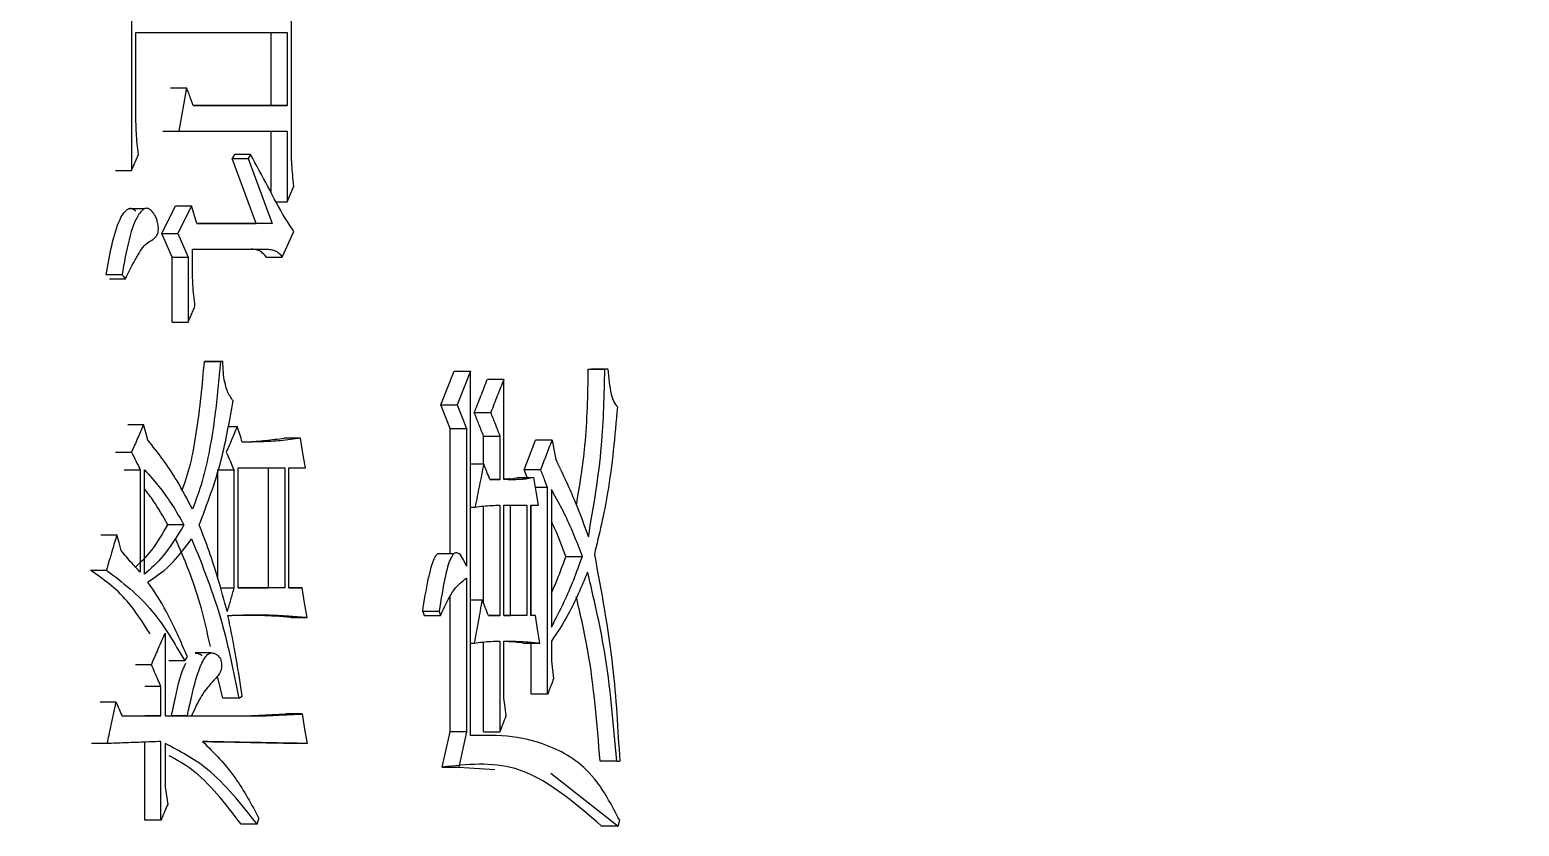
# Model space of a CAD drawing. Header units: millimetres. Extents: x 1890 to 4327, y 775 to 2498.
# Drawn here: x 3076.33 to 3084.5, y 1126.37 to 1130.74 of the extents above; entities that cross this region are included whole.
import ezdxf

# ---------------------------------------------------------------- set-up
doc = ezdxf.new("R2010")
doc.units = ezdxf.units.MM

msp = doc.modelspace()

# ---------------------------------------------------------------- linework, layer by layer
at = {"color": 7, "linetype": 'Continuous', "lineweight": 25}
for p, q in [((3077.7618, 1130.0979), (3077.7618, 1131.688)), ((3076.884, 1131.2553), (3076.884, 1129.968)), ((3076.9078, 1130.7253), (3077.739, 1130.7253)), ((3076.9078, 1130.2709), (3076.9078, 1130.7253)), ((3077.6505, 1130.325), (3077.6505, 1130.7253)), ((3077.739, 1130.7253), (3077.739, 1130.325)), ((3077.0978, 1130.4224), (3077.1856, 1130.4224)), ((3077.1856, 1130.4224), (3077.1435, 1130.1844)), ((3077.739, 1130.325), (3077.223, 1130.325)), ((3077.223, 1130.325), (3077.6505, 1130.325)), ((3077.6505, 1130.325), (3077.739, 1130.325)), ((3077.0557, 1130.1844), (3077.1435, 1130.1844)), ((3077.1435, 1130.1844), (3077.739, 1130.1844)), ((3077.6505, 1129.8467), (3077.6505, 1130.1844)), ((3077.739, 1130.1844), (3077.739, 1129.795)), ((3076.884, 1129.968), (3076.922, 1130.0546)), ((3077.4497, 1130.0546), (3077.4359, 1130.033)), ((3077.538, 1130.0546), (3077.4497, 1130.0546)), ((3077.538, 1130.0546), (3077.5242, 1130.033)), ((3076.7966, 1129.968), (3076.884, 1129.968)), ((3077.4359, 1130.033), (3077.5242, 1130.033)), ((3077.5686, 1129.676), (3077.4359, 1130.033)), ((3077.5242, 1130.033), (3077.657, 1129.676)), ((3077.739, 1129.795), (3077.7754, 1129.8815)), ((3076.9559, 1129.7575), (3076.8678, 1129.7575)), ((3077.051, 1129.6219), (3077.1258, 1129.7733)), ((3077.1258, 1129.7733), (3077.2137, 1129.7733)), ((3077.2137, 1129.7733), (3077.1388, 1129.6219)), ((3077.2417, 1129.676), (3077.2137, 1129.7733)), ((3077.6789, 1129.795), (3077.739, 1129.795)), ((3077.657, 1129.676), (3077.2417, 1129.676)), ((3077.2417, 1129.676), (3077.5686, 1129.676)), ((3077.657, 1129.676), (3077.5686, 1129.676)), ((3077.051, 1129.6219), (3077.1388, 1129.6219)), ((3077.1071, 1129.4921), (3077.051, 1129.6219)), ((3077.1388, 1129.6219), (3077.195, 1129.4921)), ((3077.7117, 1129.4921), (3077.7754, 1129.6327)), ((3077.1071, 1129.4921), (3077.195, 1129.4921)), ((3077.1071, 1129.1351), (3077.1071, 1129.4921)), ((3077.195, 1129.4921), (3077.195, 1129.1351)), ((3077.2183, 1129.5354), (3077.6296, 1129.5354)), ((3077.2183, 1129.438), (3077.2183, 1129.5354)), ((3077.5412, 1129.5354), (3077.6296, 1129.5354)), ((3076.8317, 1129.3947), (3076.7444, 1129.3947)), ((3076.7633, 1129.3731), (3076.8508, 1129.3731)), ((3077.1071, 1129.1351), (3077.195, 1129.1351)), ((3077.2838, 1128.9188), (3077.3718, 1128.9188)), ((3077.3857, 1128.9188), (3077.2976, 1128.9188)), ((3077.3857, 1128.9188), (3077.3718, 1128.9188)), ((3078.5819, 1128.6808), (3078.655, 1128.8647)), ((3078.655, 1128.8647), (3078.7449, 1128.8647)), ((3078.7449, 1128.8647), (3078.6717, 1128.6808)), ((3078.7448, 1126.8634), (3078.7449, 1128.8647)), ((3078.9284, 1128.2698), (3078.9284, 1128.8214)), ((3079.3921, 1128.8755), (3079.483, 1128.8755)), ((3079.4993, 1128.8755), (3079.4085, 1128.8755)), ((3079.4993, 1128.8755), (3079.483, 1128.8755)), ((3078.5819, 1128.6808), (3078.6717, 1128.6808)), ((3078.6335, 1128.551), (3078.5819, 1128.6808)), ((3078.6717, 1128.6808), (3078.7234, 1128.551)), ((3076.8628, 1128.5726), (3076.9504, 1128.5726)), ((3078.7661, 1128.6376), (3078.8561, 1128.6376)), ((3077.413, 1128.5618), (3077.4643, 1128.5618)), ((3077.8116, 1128.4969), (3077.7229, 1128.4969)), ((3078.6335, 1128.551), (3078.7234, 1128.551)), ((3078.6335, 1127.8621), (3078.6335, 1128.551)), ((3078.7234, 1128.551), (3078.7234, 1127.7938)), ((3078.8171, 1128.5077), (3078.9072, 1128.5077)), ((3078.8171, 1128.3563), (3078.8171, 1128.5077)), ((3078.9072, 1128.5077), (3078.9072, 1128.2698)), ((3076.7966, 1128.4212), (3076.884, 1128.4212)), ((3079.0405, 1128.3239), (3079.1031, 1128.4861)), ((3079.1936, 1128.4861), (3079.1031, 1128.4861)), ((3079.1936, 1128.4861), (3079.2144, 1128.3779)), ((3077.4689, 1127.6748), (3077.4689, 1128.3346)), ((3077.4689, 1128.3346), (3077.7254, 1128.3346)), ((3077.6368, 1127.6748), (3077.6368, 1128.3346)), ((3077.7254, 1128.3346), (3077.7254, 1127.6748)), ((3077.7481, 1127.6748), (3077.7481, 1128.3346)), ((3077.7481, 1128.3346), (3077.8388, 1128.3346)), ((3078.7449, 1128.3563), (3078.8177, 1128.3563)), ((3076.9314, 1128.3238), (3076.9314, 1127.7613)), ((3076.9551, 1127.7505), (3076.9551, 1128.3238)), ((3077.3576, 1127.7291), (3077.3576, 1128.3238)), ((3077.4458, 1128.3238), (3077.4458, 1127.6748)), ((3078.9072, 1128.2698), (3078.8518, 1128.2698)), ((3078.8518, 1128.2698), (3078.9072, 1128.2698)), ((3079.0028, 1128.2806), (3079.0931, 1128.2806)), ((3079.0572, 1128.2806), (3079.0405, 1128.3239)), ((3079.1308, 1128.3239), (3079.0405, 1128.3239)), ((3079.1685, 1128.2265), (3079.1021, 1128.2265)), ((3079.1685, 1127.0907), (3079.1685, 1128.2265)), ((3079.1894, 1128.2157), (3079.1894, 1127.4585)), ((3078.7449, 1128.1183), (3078.7706, 1128.1183)), ((3078.8171, 1127.5898), (3078.8171, 1128.1246)), ((3078.9072, 1128.1291), (3078.9072, 1127.5234)), ((3078.9284, 1127.5234), (3078.9284, 1128.1291)), ((3078.9284, 1128.1291), (3079.0552, 1128.1291)), ((3078.9649, 1127.5234), (3078.965, 1128.1291)), ((3079.0552, 1128.1291), (3079.0552, 1127.5234)), ((3079.0763, 1128.1291), (3079.1183, 1128.1291)), ((3079.0763, 1127.5234), (3079.0763, 1128.1291)), ((3079.0781, 1127.5234), (3079.0781, 1128.1291)), ((3076.7158, 1127.9668), (3076.8031, 1127.9668)), ((3078.6543, 1127.8621), (3078.5638, 1127.8621)), ((3079.2689, 1127.8479), (3079.3596, 1127.8479)), ((3076.6586, 1127.7721), (3076.7459, 1127.7721)), ((3077.3728, 1127.6748), (3077.4458, 1127.6748)), ((3077.7254, 1127.6748), (3077.4689, 1127.6748)), ((3077.4689, 1127.6748), (3077.6368, 1127.6748)), ((3077.7254, 1127.6748), (3077.6368, 1127.6748)), ((3077.8207, 1127.6748), (3077.7481, 1127.6748)), ((3077.7481, 1127.6748), (3077.8207, 1127.6748)), ((3078.7234, 1127.7289), (3078.7234, 1126.8851)), ((3078.6335, 1126.8851), (3078.6335, 1127.6298)), ((3078.7449, 1127.6099), (3078.8091, 1127.6099)), ((3077.7591, 1127.5125), (3077.6747, 1127.5189)), ((3077.7591, 1127.5125), (3077.8478, 1127.5125)), ((3078.5723, 1127.545), (3078.4826, 1127.545)), ((3078.4826, 1127.545), (3078.4913, 1127.5234)), ((3078.4913, 1127.5234), (3078.5809, 1127.5234)), ((3078.5723, 1127.545), (3078.5809, 1127.5234)), ((3078.9072, 1127.5234), (3078.8433, 1127.5234)), ((3078.8433, 1127.5234), (3078.9072, 1127.5234)), ((3079.0552, 1127.5234), (3078.9284, 1127.5234)), ((3078.9284, 1127.5234), (3078.9649, 1127.5234)), ((3079.0552, 1127.5234), (3078.9649, 1127.5234)), ((3079.1015, 1127.5234), (3079.0763, 1127.5234)), ((3079.1015, 1127.5234), (3079.0763, 1127.5234)), ((3076.9826, 1127.426), (3076.9806, 1127.426)), ((3077.0683, 1127.426), (3077.0683, 1126.9716)), ((3078.7448, 1127.3719), (3078.7663, 1127.3719)), ((3078.8171, 1126.8851), (3078.8171, 1127.3779)), ((3078.9072, 1127.3827), (3078.9072, 1126.8851)), ((3078.9284, 1127.069), (3078.9284, 1127.3827)), ((3079.0363, 1127.3719), (3079.1266, 1127.3719)), ((3079.0781, 1127.0907), (3079.0781, 1127.3719)), ((3079.1894, 1127.3828), (3079.1894, 1127.2746)), ((3077.1762, 1127.2745), (3077.0884, 1127.2745)), ((3077.3213, 1127.3181), (3077.2327, 1127.3181)), ((3079.1894, 1127.2746), (3079.2019, 1127.1772)), ((3076.9929, 1127.2529), (3076.9053, 1127.2529)), ((3077.3852, 1127.069), (3077.3559, 1127.1905)), ((3077.0448, 1127.1339), (3076.9571, 1127.1339)), ((3077.0448, 1126.9716), (3077.0448, 1127.1339)), ((3076.7984, 1127.0474), (3076.711, 1127.0474)), ((3077.4735, 1127.069), (3077.3852, 1127.069)), ((3077.4735, 1127.069), (3077.4919, 1127.0798)), ((3079.1685, 1127.0907), (3079.0781, 1127.0907)), ((3076.8317, 1126.9716), (3077.0448, 1126.9716)), ((3076.8317, 1126.9716), (3076.9571, 1126.9716)), ((3077.0448, 1126.9716), (3076.9571, 1126.9716)), ((3077.0683, 1126.9716), (3077.1903, 1126.9717)), ((3077.0683, 1126.9717), (3077.1024, 1126.9717)), ((3077.1903, 1126.9717), (3077.1024, 1126.9717)), ((3077.1908, 1126.9717), (3077.5046, 1126.9717)), ((3077.2136, 1126.9717), (3077.593, 1126.9717)), ((3077.5046, 1126.9717), (3077.593, 1126.9717)), ((3077.8206, 1126.9825), (3077.732, 1126.9825)), ((3078.5905, 1126.6904), (3078.6335, 1126.8851)), ((3078.7234, 1126.8851), (3078.6335, 1126.8851)), ((3078.7234, 1126.8851), (3078.6803, 1126.6904)), ((3076.7506, 1126.8202), (3076.6634, 1126.8202)), ((3076.9571, 1126.3983), (3076.9571, 1126.8278)), ((3077.0448, 1126.3983), (3077.0448, 1126.831)), ((3077.0683, 1126.8201), (3077.0683, 1126.5822)), ((3077.8478, 1126.8202), (3077.7591, 1126.8202)), ((3079.5483, 1126.7229), (3079.4573, 1126.7229)), ((3079.5483, 1126.7229), (3079.5646, 1126.7229)), ((3078.5905, 1126.6904), (3078.6803, 1126.6904)), ((3078.6803, 1126.6904), (3078.8785, 1126.6772)), ((3079.1871, 1126.6565), (3079.5564, 1126.3659)), ((3077.0683, 1126.5822), (3077.0824, 1126.4849)), ((3077.0448, 1126.3983), (3076.9571, 1126.3983)), ((3077.5746, 1126.3766), (3077.4863, 1126.3766)), ((3077.5746, 1126.3766), (3077.5838, 1126.4091)), ((3079.5564, 1126.3659), (3079.4655, 1126.3659)), ((3079.5564, 1126.3659), (3079.5646, 1126.3984))]:
    msp.add_line(p, q, dxfattribs=at)
at = {"color": 7, "linetype": 'Continuous', "lineweight": 25, "flags": 128}
for points in [[(3077.6232, 1129.4921), (3077.6456, 1129.4921), (3077.6679, 1129.4921), (3077.7117, 1129.4921)], [(3078.8383, 1128.8214), (3078.8834, 1128.8214), (3078.9284, 1128.8214)], [(3076.974, 1128.4861), (3076.9622, 1128.5293), (3076.9504, 1128.5726)], [(3077.8388, 1128.3346), (3077.8252, 1128.4158), (3077.8116, 1128.4969)], [(3076.8439, 1128.3238), (3076.8877, 1128.3238), (3076.9314, 1128.3238)], [(3077.3576, 1128.3238), (3077.4017, 1128.3238), (3077.4458, 1128.3238)], [(3079.1183, 1128.1291), (3079.1057, 1128.2049), (3079.0931, 1128.2806)], [(3077.1716, 1128.021), (3077.1486, 1128.021), (3077.1255, 1128.021), (3077.0837, 1128.021)], [(3076.827, 1127.8803), (3076.815, 1127.9236), (3076.8031, 1127.9668)], [(3077.8478, 1127.5125), (3077.8342, 1127.5937), (3077.8207, 1127.6748)], [(3079.1266, 1127.3719), (3079.1141, 1127.4477), (3079.1015, 1127.5234)], [(3077.1762, 1127.2745), (3077.1798, 1127.28), (3077.185, 1127.2881), (3077.1903, 1127.2962)], [(3078.9411, 1126.9717), (3078.9348, 1127.0204), (3078.9284, 1127.069)], [(3077.8206, 1126.9825), (3077.8285, 1126.9355), (3077.8364, 1126.8885), (3077.8478, 1126.8202)], [(3078.8171, 1126.8851), (3078.8398, 1126.8851), (3078.8626, 1126.8851), (3078.9072, 1126.8851)]]:
    msp.add_lwpolyline(points, dxfattribs=at)
at = {"color": 7, "linetype": 'Continuous', "lineweight": 25}
for points, knots in [([(3009.4559, 1127.4815), (3012.0163, 1127.5064), (3015.5967, 1127.5412), (3020.8659, 1127.8199), (3025.3303, 1128.1552), (3030.6464, 1128.7209), (3036.2154, 1129.4942), (3042.0288, 1130.5042), (3048.0001, 1131.7603), (3054.0761, 1133.2709), (3060.214, 1135.0416), (3066.3793, 1137.0758), (3072.5428, 1139.3753), (3078.6797, 1141.9405), (3084.7678, 1144.7709), (3090.7873, 1147.8647), (3096.7201, 1151.2193), (3102.5492, 1154.8315), (3108.2589, 1158.697), (3113.8345, 1162.8111), (3119.2618, 1167.1684), (3124.5274, 1171.7626), (3129.6188, 1176.5871), (3134.5237, 1181.6348), (3139.2305, 1186.8977), (3143.7283, 1192.3677), (3148.0065, 1198.0359), (3152.0552, 1203.8931), (3155.8649, 1209.9298), (3159.4265, 1216.1356), (3162.7318, 1222.5003), (3165.7726, 1229.0128), (3168.5417, 1235.662), (3171.0321, 1242.4364), (3173.2376, 1249.3241), (3175.1522, 1256.3129), (3176.7708, 1263.3905), (3178.0886, 1270.5442), (3179.1015, 1277.7612), (3179.8059, 1285.0284), (3180.1988, 1292.3326), (3180.2777, 1299.6604), (3180.0407, 1306.9985), (3179.4865, 1314.3332), (3178.6143, 1321.6509), (3177.424, 1328.9379), (3175.9159, 1336.1805), (3174.0909, 1343.3651), (3171.9504, 1350.4779), (3169.4966, 1357.5054), (3166.7317, 1364.434), (3163.659, 1371.2503), (3160.2819, 1377.941), (3156.6043, 1384.4929), (3152.6306, 1390.8929), (3148.3657, 1397.1282), (3143.8145, 1403.1863), (3138.9826, 1409.0546), (3133.8754, 1414.721), (3128.4988, 1420.1736), (3123.0521, 1425.2212), (3117.5787, 1429.8734), (3112.1205, 1434.1429), (3106.4956, 1438.1852), (3100.7141, 1441.9936), (3094.7867, 1445.5618), (3088.7242, 1448.8837), (3082.5384, 1451.954), (3076.2418, 1454.7675), (3069.8481, 1457.3194), (3063.373, 1459.6055), (3056.8353, 1461.6218), (3050.2603, 1463.3643), (3043.6875, 1464.8292), (3037.1937, 1466.0107), (3030.9042, 1466.9078), (3025.3805, 1467.4912), (3020.4976, 1467.8588), (3015.6735, 1468.0986), (3009.6992, 1468.2157), (3004.1824, 1468.1053), (2998.9131, 1467.8336), (2994.4487, 1467.4961), (2989.1327, 1466.9312), (2983.5636, 1466.1577), (2977.7502, 1465.1477), (2971.779, 1463.8916), (2965.7029, 1462.381), (2959.565, 1460.6103), (2953.3998, 1458.5761), (2947.2362, 1456.2766), (2941.0994, 1453.7114), (2935.0113, 1450.881), (2928.9917, 1447.7872), (2923.059, 1444.4326), (2917.2299, 1440.8204), (2911.5201, 1436.9549), (2905.9446, 1432.8408), (2900.5173, 1428.4835), (2895.2516, 1423.8893), (2890.1603, 1419.0648), (2885.2554, 1414.0171), (2880.5485, 1408.7542), (2876.0507, 1403.2842), (2871.7725, 1397.616), (2867.7238, 1391.7587), (2863.9142, 1385.7221), (2860.3524, 1379.5163), (2857.0477, 1373.1515), (2854.0049, 1366.6395), (2851.243, 1359.9881), (2848.9059, 1353.706), (2847.6274, 1349.6009), (2847.0642, 1347.7924)], [0, 0, 0, 0, 0.0102074, 0.014274, 0.021037, 0.0280561, 0.0355867, 0.0434511, 0.0515783, 0.0599113, 0.0684099, 0.0770439, 0.085791, 0.0946336, 0.1035582, 0.112554, 0.1216124, 0.1307262, 0.1398897, 0.1490979, 0.1583469, 0.1676331, 0.1769537, 0.1863062, 0.1956884, 0.2050985, 0.2145348, 0.2239961, 0.233481, 0.2429885, 0.2525178, 0.262068, 0.2716385, 0.2812287, 0.2908382, 0.3004664, 0.3101132, 0.3197782, 0.3294613, 0.3391624, 0.3488814, 0.3586183, 0.3683733, 0.3781464, 0.387938, 0.3977483, 0.4075776, 0.4174265, 0.4272956, 0.4371854, 0.4470968, 0.4570307, 0.4669882, 0.4769704, 0.486979, 0.4970156, 0.5070822, 0.5171812, 0.5273154, 0.5374882, 0.5477037, 0.5569145, 0.5661226, 0.5753266, 0.5845258, 0.5937191, 0.6029052, 0.6120821, 0.6212471, 0.6303962, 0.6395236, 0.6486197, 0.6576679, 0.6666375, 0.6754633, 0.6839789, 0.6919633, 0.6976055, 0.7035012, 0.7112199, 0.7214273, 0.7254939, 0.7322569, 0.739276, 0.7468066, 0.754671, 0.7627982, 0.7711312, 0.7796298, 0.7882638, 0.7970109, 0.8058535, 0.8147781, 0.8237739, 0.8328323, 0.8419461, 0.8511096, 0.8603178, 0.8695668, 0.878853, 0.8881736, 0.8975261, 0.9069083, 0.9163184, 0.9257547, 0.935216, 0.9447009, 0.9542084, 0.9637377, 0.9732879, 0.9828584, 0.9924486, 1, 1, 1, 1]), ([(3077.223, 1130.325), (3077.218, 1130.338), (3077.2093, 1130.3607), (3077.1969, 1130.3932), (3077.1894, 1130.4126), (3077.1856, 1130.4224)], [0, 0, 0, 0, 0.400149, 0.700074, 1, 1, 1, 1]), ([(3076.922, 1130.0546), (3076.9173, 1130.0943), (3076.9088, 1130.1655), (3076.9081, 1130.2386), (3076.9078, 1130.2709)], [0, 0, 0, 0, 0.558835, 1, 1, 1, 1]), ([(3077.7754, 1129.6327), (3077.7594, 1129.6568), (3077.7094, 1129.7319), (3077.633, 1129.8799), (3077.5697, 1129.9964), (3077.538, 1130.0546)], [0, 0, 0, 0, 0.190523, 0.595111, 1, 1, 1, 1]), ([(3077.7754, 1129.8815), (3077.7709, 1129.9213), (3077.7628, 1129.9924), (3077.7621, 1130.0656), (3077.7618, 1130.0979)], [0, 0, 0, 0, 0.558835, 1, 1, 1, 1]), ([(3076.7443, 1129.3947), (3076.7539, 1129.4482), (3076.773, 1129.5555), (3076.8056, 1129.6753), (3076.8415, 1129.7359), (3076.8637, 1129.7588), (3076.8875, 1129.7616), (3076.9005, 1129.7504), (3076.9079, 1129.7441)], [0, 0, 0, 0, 0.315119, 0.632838, 0.736213, 0.840182, 0.910106, 1, 1, 1, 1]), ([(3076.8508, 1129.3731), (3076.8705, 1129.4129), (3076.9066, 1129.4859), (3076.9568, 1129.5659), (3076.9954, 1129.5843), (3077.0146, 1129.5995), (3077.0246, 1129.6141), (3077.0301, 1129.6289), (3077.0321, 1129.6444), (3077.0309, 1129.6654), (3077.0245, 1129.6943), (3077.0114, 1129.7264), (3076.9919, 1129.7494), (3076.9718, 1129.7621), (3076.9496, 1129.7573), (3076.9234, 1129.7297), (3076.8821, 1129.6484), (3076.8546, 1129.5245), (3076.8375, 1129.4275), (3076.8317, 1129.3947)], [0, 0, 0, 0, 0.149443, 0.274042, 0.333076, 0.362754, 0.385188, 0.398021, 0.410985, 0.42602, 0.45239, 0.493257, 0.533496, 0.57286, 0.60517, 0.651682, 0.729284, 0.908686, 1, 1, 1, 1]), ([(3077.6232, 1129.4921), (3077.6147, 1129.5027), (3077.6006, 1129.52), (3077.5786, 1129.5297), (3077.56, 1129.5344), (3077.5474, 1129.535), (3077.5412, 1129.5354)], [0, 0, 0, 0, 0.3429, 0.5628483, 0.7813893, 1, 1, 1, 1]), ([(3077.6296, 1129.5354), (3077.6393, 1129.5348), (3077.6553, 1129.5339), (3077.6772, 1129.5255), (3077.6955, 1129.5138), (3077.7063, 1129.4994), (3077.7117, 1129.4921)], [0, 0, 0, 0, 0.337489, 0.556536, 0.776867, 1, 1, 1, 1]), ([(3076.8317, 1129.3947), (3076.8349, 1129.3911), (3076.8413, 1129.3839), (3076.8476, 1129.3767), (3076.8508, 1129.3731)], [0, 0, 0, 0, 0.5, 1, 1, 1, 1]), ([(3077.2323, 1129.2217), (3077.2277, 1129.2614), (3077.2194, 1129.3326), (3077.2187, 1129.4057), (3077.2183, 1129.438)], [0, 0, 0, 0, 0.558839, 1, 1, 1, 1]), ([(3077.195, 1129.1351), (3077.2003, 1129.1475), (3077.2092, 1129.1681), (3077.2217, 1129.1969), (3077.2288, 1129.2134), (3077.2323, 1129.2217)], [0, 0, 0, 0, 0.42835, 0.71417, 1, 1, 1, 1]), ([(3077.1622, 1128.2103), (3077.1782, 1128.2573), (3077.2123, 1128.3574), (3077.2423, 1128.5362), (3077.2676, 1128.7247), (3077.2784, 1128.854), (3077.2838, 1128.9188)], [0, 0, 0, 0, 0.22676, 0.482834, 0.740928, 1, 1, 1, 1]), ([(3077.3718, 1128.9188), (3077.3631, 1128.8189), (3077.3486, 1128.6548), (3077.3136, 1128.4354), (3077.2751, 1128.2584), (3077.2371, 1128.1575), (3077.2183, 1128.1075)], [0, 0, 0, 0, 0.3440816, 0.5653831, 0.7845838, 1, 1, 1, 1]), ([(3077.2976, 1128.9188), (3077.2961, 1128.9188), (3077.2935, 1128.9188), (3077.2899, 1128.9188), (3077.2868, 1128.9188), (3077.2848, 1128.9188), (3077.2838, 1128.9188)], [0, 0, 0, 0, 0.34, 0.56, 0.78, 1, 1, 1, 1]), ([(3077.4412, 1128.7024), (3077.43, 1128.7186), (3077.4113, 1128.7457), (3077.3949, 1128.8042), (3077.3868, 1128.8601), (3077.3861, 1128.8991), (3077.3857, 1128.9188)], [0, 0, 0, 0, 0.328373, 0.548346, 0.773134, 1, 1, 1, 1]), ([(3078.7661, 1128.6376), (3078.7781, 1128.6682), (3078.8022, 1128.7295), (3078.8263, 1128.7908), (3078.8383, 1128.8214)], [0, 0, 0, 0, 0.499999, 1, 1, 1, 1]), ([(3078.9284, 1128.8214), (3078.9164, 1128.7908), (3078.8923, 1128.7295), (3078.8682, 1128.6682), (3078.8561, 1128.6376)], [0, 0, 0, 0, 0.5, 1, 1, 1, 1]), ([(3079.3268, 1128.1291), (3079.345, 1128.2368), (3079.3852, 1128.476), (3079.3897, 1128.7339), (3079.3921, 1128.8755)], [0, 0, 0, 0, 0.450697, 1, 1, 1, 1]), ([(3079.3921, 1128.8755), (3079.3952, 1128.8755), (3079.4006, 1128.8755), (3079.4061, 1128.8755), (3079.4085, 1128.8755)], [0, 0, 0, 0, 0.56, 1, 1, 1, 1]), ([(3079.3926, 1127.9561), (3079.4212, 1128.1204), (3079.4727, 1128.4157), (3079.4798, 1128.7342), (3079.483, 1128.8755)], [0, 0, 0, 0, 0.55643, 1, 1, 1, 1]), ([(3079.4993, 1128.8755), (3079.5037, 1128.828), (3079.5098, 1128.7622), (3079.5318, 1128.6931), (3079.5456, 1128.6776), (3079.5524, 1128.67)], [0, 0, 0, 0, 0.571287, 0.789427, 1, 1, 1, 1]), ([(3077.2556, 1128.021), (3077.2995, 1128.1359), (3077.3785, 1128.3431), (3077.4219, 1128.5917), (3077.4412, 1128.7024)], [0, 0, 0, 0, 0.554843, 1, 1, 1, 1]), ([(3079.5524, 1128.67), (3079.538, 1128.5089), (3079.5124, 1128.223), (3079.4519, 1127.9694), (3079.4255, 1127.8587)], [0, 0, 0, 0, 0.563683, 1, 1, 1, 1]), ([(3076.9504, 1128.5726), (3076.9393, 1128.5474), (3076.9172, 1128.4969), (3076.8951, 1128.4464), (3076.884, 1128.4212)], [0, 0, 0, 0, 0.499999, 1, 1, 1, 1]), ([(3078.8171, 1128.5077), (3078.8086, 1128.5294), (3078.7916, 1128.5726), (3078.7746, 1128.6159), (3078.7661, 1128.6376)], [0, 0, 0, 0, 0.5000001, 1, 1, 1, 1]), ([(3078.8561, 1128.6376), (3078.8646, 1128.6159), (3078.8817, 1128.5726), (3078.8987, 1128.5294), (3078.9072, 1128.5077)], [0, 0, 0, 0, 0.500001, 1, 1, 1, 1]), ([(3077.4643, 1128.5618), (3077.4543, 1128.5384), (3077.4343, 1128.4915), (3077.4143, 1128.4446), (3077.4042, 1128.4212)], [0, 0, 0, 0, 0.499999, 1, 1, 1, 1]), ([(3077.4919, 1128.4753), (3077.4873, 1128.4897), (3077.4781, 1128.5185), (3077.4689, 1128.5474), (3077.4643, 1128.5618)], [0, 0, 0, 0, 0.499999, 1, 1, 1, 1]), ([(3077.4914, 1128.4769), (3077.4994, 1128.4771), (3077.5423, 1128.4777), (3077.6196, 1128.485), (3077.6885, 1128.4929), (3077.7229, 1128.4969)], [0, 0, 0, 0, 0.102506, 0.551171, 1, 1, 1, 1]), ([(3077.8116, 1128.4969), (3077.7749, 1128.4919), (3077.7037, 1128.4821), (3077.5971, 1128.4767), (3077.527, 1128.4758), (3077.4919, 1128.4753)], [0, 0, 0, 0, 0.347124, 0.673492, 1, 1, 1, 1]), ([(3076.884, 1128.4212), (3076.8919, 1128.4049), (3076.9077, 1128.3725), (3076.9235, 1128.34), (3076.9314, 1128.3238)], [0, 0, 0, 0, 0.499999, 1, 1, 1, 1]), ([(3077.2183, 1128.1075), (3077.1906, 1128.1606), (3077.1395, 1128.2587), (3077.0566, 1128.382), (3077.0016, 1128.4513), (3076.974, 1128.4861)], [0, 0, 0, 0, 0.370244, 0.684379, 1, 1, 1, 1]), ([(3077.4042, 1128.4212), (3077.4112, 1128.4049), (3077.4251, 1128.3725), (3077.4389, 1128.34), (3077.4458, 1128.3238)], [0, 0, 0, 0, 0.499998, 1, 1, 1, 1]), ([(3079.1308, 1128.3239), (3079.1413, 1128.3509), (3079.1623, 1128.405), (3079.1831, 1128.4591), (3079.1936, 1128.4861)], [0, 0, 0, 0, 0.499999, 1, 1, 1, 1]), ([(3078.8177, 1128.3563), (3078.8098, 1128.3166), (3078.7942, 1128.2373), (3078.7784, 1128.158), (3078.7706, 1128.1183)], [0, 0, 0, 0, 0.499999, 1, 1, 1, 1]), ([(3078.8518, 1128.2698), (3078.8461, 1128.2842), (3078.8348, 1128.313), (3078.8234, 1128.3419), (3078.8177, 1128.3563)], [0, 0, 0, 0, 0.500001, 1, 1, 1, 1]), ([(3079.2144, 1128.3779), (3079.2163, 1128.3741), (3079.219, 1128.3684), (3079.2227, 1128.3607), (3079.2254, 1128.355), (3079.2282, 1128.3492), (3079.2309, 1128.3435), (3079.2336, 1128.3377), (3079.2364, 1128.3319), (3079.2391, 1128.3262), (3079.2418, 1128.3204), (3079.2446, 1128.3146), (3079.2482, 1128.3069), (3079.2518, 1128.2992), (3079.2554, 1128.2914), (3079.2582, 1128.2856), (3079.2609, 1128.2798), (3079.2636, 1128.2739), (3079.2663, 1128.2681), (3079.2717, 1128.2564), (3079.2904, 1128.2151), (3079.3338, 1128.1177), (3079.3695, 1128.0195), (3079.3926, 1127.9561)], [0, 0, 0, 0, 0.028965, 0.043448, 0.057931, 0.072414, 0.086896, 0.101379, 0.115862, 0.130344, 0.144827, 0.15931, 0.173793, 0.202758, 0.217241, 0.231723, 0.246206, 0.260689, 0.275172, 0.289654, 0.347586, 0.579334, 1, 1, 1, 1]), ([(3076.9551, 1128.3238), (3076.9847, 1128.2905), (3077.038, 1128.2307), (3077.1102, 1128.1286), (3077.1511, 1128.0569), (3077.1716, 1128.021)], [0, 0, 0, 0, 0.385333, 0.691671, 1, 1, 1, 1]), ([(3079.0931, 1128.2806), (3079.0811, 1128.2782), (3079.0661, 1128.2752), (3079.0496, 1128.2731), (3079.0436, 1128.2724), (3079.0391, 1128.2719), (3079.0346, 1128.2715), (3079.03, 1128.2711), (3079.024, 1128.2706), (3079.018, 1128.2702), (3079.012, 1128.2699), (3079.0074, 1128.2697), (3079.0029, 1128.2696), (3078.9984, 1128.2694), (3078.9938, 1128.2693), (3078.9878, 1128.2692), (3078.9818, 1128.2692), (3078.9757, 1128.2691), (3078.9712, 1128.2691), (3078.9666, 1128.2692), (3078.9621, 1128.2692), (3078.9575, 1128.2693), (3078.953, 1128.2693), (3078.9492, 1128.2694), (3078.9454, 1128.2694), (3078.9424, 1128.2695), (3078.9394, 1128.2695), (3078.9371, 1128.2696), (3078.9348, 1128.2696), (3078.9319, 1128.2697), (3078.9298, 1128.2697), (3078.9284, 1128.2698)], [0, 0, 0, 0, 0.2197284, 0.2746588, 0.3021238, 0.3295888, 0.3570537, 0.3845187, 0.4119837, 0.4669139, 0.4943788, 0.5218438, 0.5493087, 0.5767736, 0.6042386, 0.6317035, 0.6866335, 0.7140984, 0.7415633, 0.7690282, 0.7964931, 0.8239581, 0.851423, 0.8788879, 0.8926203, 0.9200852, 0.9338177, 0.9475502, 0.9612826, 0.9750151, 1, 1, 1, 1]), ([(3078.9611, 1128.2736), (3078.9607, 1128.2736), (3078.9597, 1128.2735), (3078.9465, 1128.2725), (3078.9351, 1128.272), (3078.9284, 1128.2718)], [0, 0, 0, 0, 0.206332, 0.536198, 1, 1, 1, 1]), ([(3078.9608, 1128.2736), (3078.9628, 1128.2738), (3078.9662, 1128.2741), (3078.9748, 1128.2752), (3078.9868, 1128.2772), (3078.9974, 1128.2794), (3079.0028, 1128.2806)], [0, 0, 0, 0, 0.142884, 0.237961, 0.618302, 1, 1, 1, 1]), ([(3079.1685, 1128.2265), (3079.1637, 1128.239), (3079.155, 1128.2614), (3079.1424, 1128.2939), (3079.1347, 1128.3139), (3079.1308, 1128.3239)], [0, 0, 0, 0, 0.384576, 0.692287, 1, 1, 1, 1]), ([(3077.0837, 1128.021), (3077.0581, 1128.0661), (3077.0174, 1128.138), (3076.972, 1128.197), (3076.9551, 1128.2189)], [0, 0, 0, 0, 0.628454, 1, 1, 1, 1]), ([(3079.3596, 1127.8479), (3079.3401, 1127.8991), (3079.3047, 1127.9921), (3079.247, 1128.1131), (3079.2086, 1128.1814), (3079.1894, 1128.2157)], [0, 0, 0, 0, 0.378477, 0.688442, 1, 1, 1, 1]), ([(3078.7706, 1128.1183), (3078.7856, 1128.1206), (3078.8159, 1128.1252), (3078.8614, 1128.1281), (3078.8919, 1128.1288), (3078.9072, 1128.1291)], [0, 0, 0, 0, 0.328217, 0.664033, 1, 1, 1, 1]), ([(3076.9053, 1127.7895), (3076.9356, 1127.8175), (3077.0004, 1127.8775), (3077.0548, 1127.9711), (3077.0837, 1128.021)], [0, 0, 0, 0, 0.467546, 1, 1, 1, 1]), ([(3077.1716, 1128.021), (3077.1342, 1127.9591), (3077.0678, 1127.8494), (3076.9893, 1127.7805), (3076.9551, 1127.7505)], [0, 0, 0, 0, 0.563444, 1, 1, 1, 1]), ([(3077.4089, 1127.545), (3077.3925, 1127.606), (3077.3619, 1127.7199), (3077.3107, 1127.8792), (3077.274, 1127.9736), (3077.2556, 1128.021)], [0, 0, 0, 0, 0.365229, 0.681783, 1, 1, 1, 1]), ([(3079.2689, 1127.8479), (3079.2497, 1127.8997), (3079.2247, 1127.9674), (3079.1961, 1128.0267), (3079.1894, 1128.0405)], [0, 0, 0, 0, 0.766507, 1, 1, 1, 1]), ([(3076.8031, 1127.9668), (3076.7947, 1127.938), (3076.7809, 1127.8911), (3076.7618, 1127.8262), (3076.7512, 1127.7901), (3076.7459, 1127.7721)], [0, 0, 0, 0, 0.4440621, 0.722031, 1, 1, 1, 1]), ([(3076.974, 1127.7073), (3077.0214, 1127.7395), (3077.1067, 1127.7974), (3077.1808, 1127.8998), (3077.2136, 1127.9452)], [0, 0, 0, 0, 0.556662, 1, 1, 1, 1]), ([(3077.3168, 1127.3528), (3077.299, 1127.4339), (3077.251, 1127.6523), (3077.1741, 1127.8321), (3077.1257, 1127.9452)], [0, 0, 0, 0, 0.371286, 1, 1, 1, 1]), ([(3077.2136, 1127.9452), (3077.2731, 1127.7975), (3077.3804, 1127.5314), (3077.4448, 1127.2113), (3077.4735, 1127.069)], [0, 0, 0, 0, 0.555385, 1, 1, 1, 1]), ([(3076.9314, 1127.7613), (3076.9164, 1127.7772), (3076.8912, 1127.8039), (3076.8566, 1127.8445), (3076.8368, 1127.8684), (3076.827, 1127.8803)], [0, 0, 0, 0, 0.425102, 0.712508, 1, 1, 1, 1]), ([(3078.4826, 1127.545), (3078.492, 1127.6051), (3078.5051, 1127.6892), (3078.5292, 1127.7885), (3078.5455, 1127.8407), (3078.5598, 1127.8571), (3078.5641, 1127.862)], [0, 0, 0, 0, 0.508152, 0.710253, 0.913976, 1, 1, 1, 1]), ([(3078.7234, 1127.7938), (3078.7166, 1127.8096), (3078.7032, 1127.8408), (3078.6789, 1127.871), (3078.6529, 1127.8669), (3078.6272, 1127.8222), (3078.5992, 1127.7125), (3078.583, 1127.6116), (3078.5723, 1127.545)], [0, 0, 0, 0, 0.119334, 0.235111, 0.326467, 0.420991, 0.617683, 1, 1, 1, 1]), ([(3079.1894, 1127.4585), (3079.2134, 1127.505), (3079.256, 1127.5877), (3079.3128, 1127.7181), (3079.344, 1127.8046), (3079.3596, 1127.8479)], [0, 0, 0, 0, 0.391375, 0.694883, 1, 1, 1, 1]), ([(3079.1894, 1127.6459), (3079.2002, 1127.6701), (3079.2284, 1127.7337), (3079.2535, 1127.8043), (3079.2689, 1127.8479)], [0, 0, 0, 0, 0.3817754, 1, 1, 1, 1]), ([(3079.4255, 1127.8587), (3079.4637, 1127.656), (3079.5321, 1127.2922), (3079.5546, 1126.8977), (3079.5646, 1126.7229)], [0, 0, 0, 0, 0.557128, 1, 1, 1, 1]), ([(3076.9856, 1127.4217), (3076.9448, 1127.486), (3076.8466, 1127.6407), (3076.7279, 1127.7236), (3076.6586, 1127.7721)], [0, 0, 0, 0, 0.415618, 1, 1, 1, 1]), ([(3076.7459, 1127.7721), (3076.8335, 1127.7061), (3076.9911, 1127.5874), (3077.1193, 1127.3707), (3077.1762, 1127.2744)], [0, 0, 0, 0, 0.555743, 1, 1, 1, 1]), ([(3079.3884, 1127.7613), (3079.3544, 1127.6807), (3079.2941, 1127.5375), (3079.2212, 1127.4298), (3079.1894, 1127.3828)], [0, 0, 0, 0, 0.56329, 1, 1, 1, 1]), ([(3079.5483, 1126.7229), (3079.5305, 1126.9292), (3079.4991, 1127.2952), (3079.422, 1127.6198), (3079.3884, 1127.7613)], [0, 0, 0, 0, 0.563872, 1, 1, 1, 1]), ([(3077.1903, 1127.2962), (3077.1536, 1127.3822), (3077.0885, 1127.5349), (3077.0088, 1127.6548), (3076.974, 1127.7072)], [0, 0, 0, 0, 0.56336, 1, 1, 1, 1]), ([(3077.4458, 1127.6748), (3077.4397, 1127.6531), (3077.4274, 1127.6099), (3077.415, 1127.5666), (3077.4089, 1127.545)], [0, 0, 0, 0, 0.499999, 1, 1, 1, 1]), ([(3078.5809, 1127.5234), (3078.595, 1127.5547), (3078.6181, 1127.6061), (3078.6541, 1127.6675), (3078.6885, 1127.7015), (3078.7118, 1127.7198), (3078.7234, 1127.7289)], [0, 0, 0, 0, 0.3455083, 0.5661755, 0.7836827, 1, 1, 1, 1]), ([(3078.8091, 1127.6099), (3078.802, 1127.5702), (3078.7877, 1127.4909), (3078.7734, 1127.4116), (3078.7663, 1127.3719)], [0, 0, 0, 0, 0.499999, 1, 1, 1, 1]), ([(3078.8433, 1127.5234), (3078.8376, 1127.5378), (3078.8262, 1127.5666), (3078.8148, 1127.5955), (3078.8091, 1127.6099)], [0, 0, 0, 0, 0.500001, 1, 1, 1, 1]), ([(3079.4573, 1126.7229), (3079.4404, 1126.9299), (3079.4145, 1127.2471), (3079.3491, 1127.5286), (3079.3264, 1127.6263)], [0, 0, 0, 0, 0.652752, 1, 1, 1, 1]), ([(3077.4135, 1127.5233), (3077.4155, 1127.5234), (3077.4185, 1127.5235), (3077.4225, 1127.5237), (3077.4255, 1127.5238), (3077.4285, 1127.5239), (3077.4315, 1127.524), (3077.4355, 1127.5241), (3077.4395, 1127.5243), (3077.4435, 1127.5244), (3077.4465, 1127.5245), (3077.4495, 1127.5246), (3077.4525, 1127.5247), (3077.4565, 1127.5248), (3077.4605, 1127.525), (3077.4645, 1127.5251), (3077.4675, 1127.5252), (3077.4705, 1127.5253), (3077.4735, 1127.5254), (3077.4765, 1127.5255), (3077.4795, 1127.5256), (3077.4835, 1127.5257), (3077.4874, 1127.5258), (3077.4914, 1127.5259), (3077.4954, 1127.526), (3077.5004, 1127.5262), (3077.5064, 1127.5263), (3077.5124, 1127.5264), (3077.5183, 1127.5266), (3077.5263, 1127.5267), (3077.5343, 1127.5269), (3077.5422, 1127.527), (3077.5482, 1127.5271), (3077.5542, 1127.5271), (3077.5601, 1127.5272), (3077.5661, 1127.5272), (3077.574, 1127.5272), (3077.582, 1127.5272), (3077.5899, 1127.5271), (3077.5959, 1127.5271), (3077.6018, 1127.527), (3077.6078, 1127.5269), (3077.6137, 1127.5268), (3077.6217, 1127.5267), (3077.6296, 1127.5265), (3077.6375, 1127.5262), (3077.6434, 1127.526), (3077.6494, 1127.5258), (3077.6553, 1127.5256), (3077.6612, 1127.5254), (3077.6691, 1127.525), (3077.677, 1127.5246), (3077.6849, 1127.5242), (3077.6909, 1127.5239), (3077.6968, 1127.5236), (3077.7027, 1127.5233), (3077.7086, 1127.5229), (3077.7165, 1127.5224), (3077.7244, 1127.5219), (3077.7323, 1127.5214), (3077.7382, 1127.521), (3077.7441, 1127.5206), (3077.75, 1127.5202), (3077.7559, 1127.5198), (3077.7618, 1127.5194), (3077.7696, 1127.5188), (3077.7775, 1127.5182), (3077.7853, 1127.5176), (3077.7912, 1127.5171), (3077.7971, 1127.5166), (3077.803, 1127.5162), (3077.8108, 1127.5156), (3077.8187, 1127.5149), (3077.8265, 1127.5143), (3077.8324, 1127.5138), (3077.8395, 1127.5132), (3077.8446, 1127.5128), (3077.8478, 1127.5125)], [0, 0, 0, 0, 0.0136751, 0.0205126, 0.0273502, 0.0341877, 0.0410253, 0.0478628, 0.0615379, 0.0683754, 0.075213, 0.0820505, 0.0888881, 0.0957256, 0.1094007, 0.1162382, 0.1230758, 0.1299133, 0.1367509, 0.1435884, 0.150426, 0.1572635, 0.1709386, 0.1777761, 0.1846137, 0.1982888, 0.2119638, 0.2256389, 0.239314, 0.2529891, 0.2803393, 0.2940144, 0.3076894, 0.3213645, 0.3350396, 0.3487147, 0.3623898, 0.38974, 0.4034151, 0.4170902, 0.4307653, 0.4444403, 0.4581154, 0.4717905, 0.4991407, 0.5128158, 0.5264909, 0.540166, 0.5538411, 0.5675162, 0.5811912, 0.6085414, 0.6222165, 0.6358916, 0.6495667, 0.6632418, 0.6769169, 0.6905919, 0.7179421, 0.7316172, 0.7452923, 0.7589674, 0.7726425, 0.7863176, 0.7999926, 0.8136677, 0.8410179, 0.854693, 0.8683681, 0.8820432, 0.8957182, 0.9093933, 0.9367435, 0.9504186, 0.9640937, 0.9777687, 1, 1, 1, 1]), ([(3077.4919, 1127.0798), (3077.4817, 1127.147), (3077.465, 1127.2557), (3077.4379, 1127.4029), (3077.4216, 1127.4832), (3077.4135, 1127.5233)], [0, 0, 0, 0, 0.447142, 0.723428, 1, 1, 1, 1]), ([(3077.4777, 1127.5255), (3077.5054, 1127.5259), (3077.5455, 1127.5265), (3077.6227, 1127.5241), (3077.6581, 1127.5221), (3077.6718, 1127.5212), (3077.6767, 1127.5208), (3077.676, 1127.5209), (3077.6759, 1127.5209)], [0, 0, 0, 0, 0.525395, 0.761068, 0.896543, 0.966679, 0.996284, 1, 1, 1, 1]), ([(3076.9929, 1127.2529), (3077.0038, 1127.2779), (3077.0218, 1127.3192), (3077.047, 1127.3769), (3077.0612, 1127.4096), (3077.0683, 1127.426)], [0, 0, 0, 0, 0.432645, 0.716322, 1, 1, 1, 1]), ([(3078.7663, 1127.3719), (3078.7813, 1127.3739), (3078.8123, 1127.3781), (3078.8593, 1127.3813), (3078.8912, 1127.3823), (3078.9072, 1127.3827)], [0, 0, 0, 0, 0.317979, 0.65893, 1, 1, 1, 1]), ([(3078.9284, 1127.3827), (3078.9443, 1127.3826), (3078.9855, 1127.3823), (3079.0517, 1127.3794), (3079.1016, 1127.3744), (3079.1266, 1127.3719)], [0, 0, 0, 0, 0.2395488, 0.6196988, 1, 1, 1, 1]), ([(3079.0363, 1127.3719), (3079.0048, 1127.3753), (3078.9689, 1127.3791), (3078.9328, 1127.3804), (3078.9284, 1127.3805)], [0, 0, 0, 0, 0.877899, 1, 1, 1, 1]), ([(3077.1903, 1126.9717), (3077.1975, 1127.0053), (3077.2194, 1127.1067), (3077.2491, 1127.2247), (3077.289, 1127.2977), (3077.3124, 1127.3204), (3077.337, 1127.3168), (3077.3556, 1127.3074), (3077.3682, 1127.2925), (3077.3746, 1127.2781), (3077.3779, 1127.2608), (3077.3784, 1127.2422), (3077.376, 1127.2246), (3077.3684, 1127.2045), (3077.3475, 1127.1803), (3077.3099, 1127.1403), (3077.2594, 1127.0748), (3077.2291, 1127.0065), (3077.2136, 1126.9717)], [0, 0, 0, 0, 0.104454, 0.314535, 0.36541, 0.416687, 0.46169, 0.509284, 0.529555, 0.546771, 0.564035, 0.580952, 0.598427, 0.614259, 0.652193, 0.737824, 0.866635, 1, 1, 1, 1]), ([(3077.2327, 1127.3162), (3077.2379, 1127.3166), (3077.2513, 1127.3174), (3077.2638, 1127.3079), (3077.2715, 1127.3021)], [0, 0, 0, 0, 0.395285, 1, 1, 1, 1]), ([(3077.0448, 1127.1339), (3077.0393, 1127.1464), (3077.028, 1127.1725), (3077.0107, 1127.2121), (3076.9988, 1127.2393), (3076.9929, 1127.2529)], [0, 0, 0, 0, 0.314654, 0.657326, 1, 1, 1, 1]), ([(3077.1024, 1126.9717), (3077.1098, 1127.0051), (3077.1319, 1127.1058), (3077.1549, 1127.2138), (3077.1823, 1127.2616), (3077.1825, 1127.2619)], [0, 0, 0, 0, 0.330798, 0.996109, 1, 1, 1, 1]), ([(3079.2019, 1127.1772), (3079.1971, 1127.1649), (3079.1892, 1127.1443), (3079.1781, 1127.1154), (3079.1717, 1127.0989), (3079.1685, 1127.0907)], [0, 0, 0, 0, 0.428361, 0.714181, 1, 1, 1, 1]), ([(3076.7506, 1126.8202), (3076.7571, 1126.8511), (3076.7683, 1126.9044), (3076.7843, 1126.9802), (3076.7937, 1127.025), (3076.7984, 1127.0474)], [0, 0, 0, 0, 0.4083, 0.70415, 1, 1, 1, 1]), ([(3076.7984, 1127.0474), (3076.8039, 1127.0347), (3076.815, 1127.0095), (3076.8262, 1126.9843), (3076.8317, 1126.9716)], [0, 0, 0, 0, 0.500001, 1, 1, 1, 1]), ([(3077.5046, 1126.9717), (3077.53, 1126.9729), (3077.5808, 1126.9753), (3077.6565, 1126.9789), (3077.7068, 1126.9813), (3077.732, 1126.9825)], [0, 0, 0, 0, 0.333311, 0.666655, 1, 1, 1, 1]), ([(3077.593, 1126.9717), (3077.5946, 1126.9717), (3077.5977, 1126.9719), (3077.6025, 1126.9721), (3077.6065, 1126.9723), (3077.6104, 1126.9725), (3077.6136, 1126.9726), (3077.6168, 1126.9728), (3077.62, 1126.9729), (3077.6239, 1126.9731), (3077.6279, 1126.9733), (3077.6319, 1126.9735), (3077.635, 1126.9736), (3077.639, 1126.9738), (3077.6429, 1126.974), (3077.6477, 1126.9743), (3077.6525, 1126.9745), (3077.6564, 1126.9747), (3077.6604, 1126.9749), (3077.6643, 1126.975), (3077.6707, 1126.9753), (3077.6762, 1126.9756), (3077.6817, 1126.9759), (3077.6857, 1126.9761), (3077.692, 1126.9764), (3077.6983, 1126.9767), (3077.7046, 1126.977), (3077.7094, 1126.9772), (3077.7133, 1126.9774), (3077.7173, 1126.9776), (3077.7212, 1126.9777), (3077.7275, 1126.978), (3077.733, 1126.9783), (3077.7386, 1126.9786), (3077.7417, 1126.9787), (3077.7456, 1126.9789), (3077.7488, 1126.9791), (3077.7527, 1126.9792), (3077.7559, 1126.9794), (3077.7598, 1126.9796), (3077.763, 1126.9797), (3077.7669, 1126.9799), (3077.7701, 1126.9801), (3077.774, 1126.9803), (3077.7771, 1126.9804), (3077.7811, 1126.9806), (3077.7842, 1126.9807), (3077.7881, 1126.9809), (3077.7913, 1126.9811), (3077.7952, 1126.9813), (3077.7984, 1126.9814), (3077.8023, 1126.9816), (3077.8054, 1126.9818), (3077.8093, 1126.9819), (3077.8125, 1126.9821), (3077.8165, 1126.9823), (3077.819, 1126.9824), (3077.8206, 1126.9825)], [0, 0, 0, 0, 0.020805, 0.04161, 0.062415, 0.072817, 0.093622, 0.104024, 0.114427, 0.135232, 0.156036, 0.166439, 0.187244, 0.197646, 0.218451, 0.239256, 0.260061, 0.280866, 0.291268, 0.312073, 0.332878, 0.374488, 0.38489, 0.405695, 0.4265, 0.468109, 0.488914, 0.509719, 0.530524, 0.540926, 0.561731, 0.582536, 0.624146, 0.634548, 0.655353, 0.665756, 0.686561, 0.696963, 0.717768, 0.72817, 0.748975, 0.759378, 0.780182, 0.790585, 0.81139, 0.821792, 0.842597, 0.852999, 0.873804, 0.884207, 0.905012, 0.915414, 0.936219, 0.946621, 0.967426, 0.977829, 1, 1, 1, 1]), ([(3078.9072, 1126.8851), (3078.9128, 1126.8996), (3078.9241, 1126.9284), (3078.9355, 1126.9573), (3078.9411, 1126.9717)], [0, 0, 0, 0, 0.499999, 1, 1, 1, 1]), ([(3079.5646, 1126.3984), (3079.5245, 1126.4739), (3079.4176, 1126.6753), (3079.2089, 1126.8053), (3078.9745, 1126.8684), (3078.8217, 1126.8651), (3078.7448, 1126.8634)], [0, 0, 0, 0, 0.180534, 0.481185, 0.738841, 1, 1, 1, 1]), ([(3077.0448, 1126.831), (3077.0092, 1126.8297), (3076.9426, 1126.8272), (3076.8445, 1126.8236), (3076.7819, 1126.8213), (3076.7506, 1126.8202)], [0, 0, 0, 0, 0.365313, 0.682655, 1, 1, 1, 1]), ([(3077.5746, 1126.3766), (3077.4859, 1126.488), (3077.3283, 1126.686), (3077.1474, 1126.7793), (3077.0683, 1126.8201)], [0, 0, 0, 0, 0.562636, 1, 1, 1, 1]), ([(3077.8478, 1126.8202), (3077.8122, 1126.8209), (3077.7001, 1126.823), (3077.5096, 1126.8265), (3077.3527, 1126.8295), (3077.2743, 1126.831)], [0, 0, 0, 0, 0.188404, 0.594194, 1, 1, 1, 1]), ([(3077.2743, 1126.831), (3077.337, 1126.769), (3077.4498, 1126.6575), (3077.5426, 1126.4854), (3077.5838, 1126.4091)], [0, 0, 0, 0, 0.556097, 1, 1, 1, 1]), ([(3077.7591, 1126.8202), (3077.7235, 1126.8209), (3077.6115, 1126.8231), (3077.4509, 1126.8262), (3077.3241, 1126.8285), (3077.2757, 1126.8294)], [0, 0, 0, 0, 0.22316, 0.703037, 1, 1, 1, 1]), ([(3077.4863, 1126.3766), (3077.3983, 1126.4909), (3077.2741, 1126.6523), (3077.1314, 1126.7305), (3077.0897, 1126.7533)], [0, 0, 0, 0, 0.707821, 1, 1, 1, 1]), ([(3079.4655, 1126.3659), (3079.31, 1126.4999), (3079.0322, 1126.7391), (3078.7255, 1126.7053), (3078.5905, 1126.6904)], [0, 0, 0, 0, 0.560047, 1, 1, 1, 1]), ([(3077.0824, 1126.4849), (3077.077, 1126.4725), (3077.0681, 1126.4519), (3077.0555, 1126.4231), (3077.0484, 1126.4066), (3077.0448, 1126.3983)], [0, 0, 0, 0, 0.428361, 0.714181, 1, 1, 1, 1])]:
    msp.add_open_spline(points, degree=3, knots=knots, dxfattribs=at)

doc.saveas('drawing.dxf')
